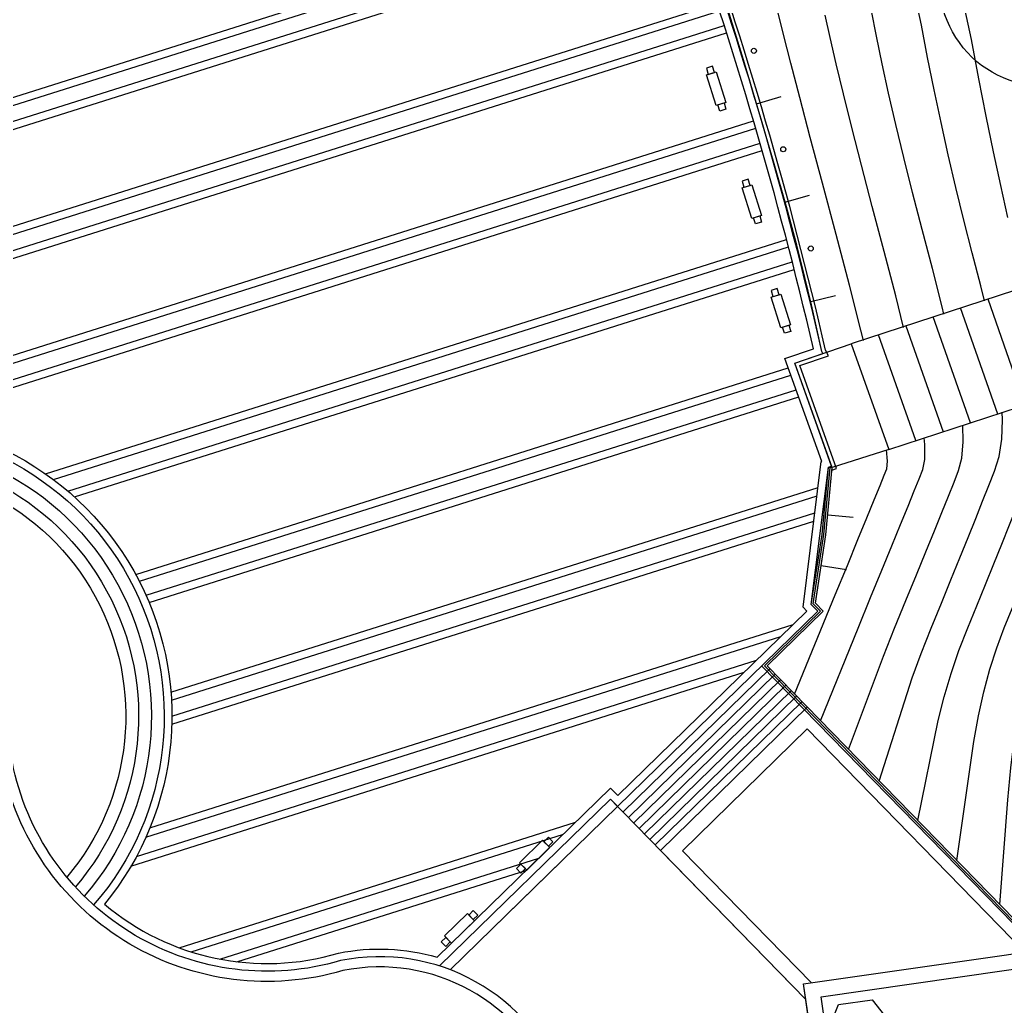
# Model space of a CAD drawing. Extents: x 351134 to 737836, y 2693212 to 3319468.
# Drawn here: x 539875 to 578336, y 3189061 to 3227556 of the extents above; entities that cross this region are included whole.
import ezdxf

# ---------------------------------------------------------------- set-up
doc = ezdxf.new("R2010")
doc.units = 0
doc.linetypes.add('0', pattern=[1, 1])
for name, color, linetype in [('00景观层', 10, 'CONTINUOUS'), ('DGX', 8, 'CONTINUOUS'), ('原有道路', 7, 'CONTINUOUS'), ('地貌3', 4, '0'), ('居民地', 4, '0'), ('房屋2', 8, '0'), ('景观层', 1, 'CONTINUOUS'), ('绿化', 3, 'CONTINUOUS')]:
    doc.layers.add(name, color=color, linetype=linetype)
doc.linetypes.add('FENCELINE2', pattern='A,6.35,-2.54,[132,ltypeshp.shx,S=2.54,R=0,X=-2.54,Y=0],-2.54,25.4', length=36.83)

msp = doc.modelspace()

# ---------------------------------------------------------------- linework, layer by layer
at = {"layer": '00景观层', "color": 1, "linetype": '0'}
for p, q in [((568628, 3224279, -544830), (569586, 3224567, -544830)), ((568628, 3224279, -544830), (569586, 3224567, -544830)), ((568628, 3224279, -544830), (569586, 3224567, -544830)), ((568628, 3224279, -544830), (569586, 3224567, -544830)), ((569740, 3220437, -544830), (570702, 3220709, -544830)), ((569740, 3220437, -544830), (570702, 3220709, -544830)), ((569740, 3220437, -544830), (570702, 3220709, -544830)), ((569740, 3220437, -544830), (570702, 3220709, -544830)), ((570744, 3216565, -544830), (571716, 3216799, -544830)), ((570744, 3216565, -544830), (571716, 3216799, -544830)), ((570744, 3216565, -544830), (571716, 3216799, -544830)), ((570744, 3216565, -544830), (571716, 3216799, -544830)), ((571408, 3208242, -544830), (572404, 3208148, -544830)), ((571408, 3208242, -544830), (572404, 3208148, -544830)), ((571408, 3208242, -544830), (572404, 3208148, -544830)), ((571408, 3208242, -544830), (572404, 3208148, -544830)), ((571151, 3206259, -544830), (572139, 3206108, -544830)), ((571151, 3206259, -544830), (572139, 3206108, -544830)), ((571151, 3206259, -544830), (572139, 3206108, -544830)), ((571151, 3206259, -544830), (572139, 3206108, -544830))]:
    msp.add_line(p, q, dxfattribs=at)
at = {"layer": '00景观层', "color": 7}
msp.add_line((571433, 3210094, -351163), (571582, 3210080, -352151), dxfattribs=at)
msp.add_line((571433, 3210094, -351163), (571582, 3210080, -352151), dxfattribs=at)
at = {"layer": '00景观层', "linetype": 'Continuous'}
for p, q in [((579647, 3191253, -355302), (568828, 3202342, -355302)), ((579647, 3191253, -355302), (568828, 3202342, -355302)), ((579701, 3191412, -355302), (569040, 3202339, -355302)), ((579701, 3191412, -355302), (569040, 3202339, -355302)), ((564885, 3195142, -355302), (570611, 3200729, -355302)), ((564885, 3195142, -355302), (570611, 3200729, -355302)), ((570022, 3189877, -355302), (564885, 3195142, -355302)), ((570555, 3189331, -355302), (564885, 3195142, -355302)), ((571104, 3185486, -355302), (570467, 3189941, -355302))]:
    msp.add_line(p, q, dxfattribs=at)
at = {"layer": '00景观层', "color": 250, "linetype": 'Continuous'}
msp.add_line((579095, 3191174, -355302), (570601, 3199880, -355302), dxfattribs=at)
msp.add_line((579095, 3191174, -355302), (570601, 3199880, -355302), dxfattribs=at)
at = {"layer": '00景观层', "color": 7, "elevation": -355302, "flags": 128}
for points in [[(556253, 3190632), (562930, 3197146), (563209, 3196860), (571019, 3204479), (570766, 3204738), (571433, 3210094), (571560, 3210140), (570120, 3214154), (571222, 3214529), (571181, 3214614, 0.029328), (565989, 3232330, 0.18445), (557296, 3240103, 0.122199), (550510, 3239610, -0.20777), (546613, 3235883), (548064, 3231298), (539102, 3228464), (537179, 3234545), (524796, 3230629, -0.296393), (512583, 3224229, 0.003987), (512339, 3224250)], [(556253, 3190632), (562930, 3197146), (563209, 3196860), (571019, 3204479), (570766, 3204738), (571433, 3210094), (571560, 3210140), (570120, 3214154), (571222, 3214529), (571181, 3214614, 0.029328), (565989, 3232330, 0.18445), (557296, 3240103, 0.122199), (550510, 3239610, -0.20777), (546613, 3235883), (548064, 3231298), (539102, 3228464), (537179, 3234545), (524796, 3230629, -0.296393), (512583, 3224229, 0.003987), (512339, 3224250)], [(571573, 3209985), (571752, 3210049), (570313, 3214061), (571432, 3214442), (571323, 3214664, 0.029317), (566127, 3232390, 0.184836), (557336, 3240249, 0.123687), (550398, 3239731, -0.216099), (546427, 3235976), (547875, 3231396), (539200, 3228652), (537276, 3234733), (524694, 3230754, -0.29768), (512597, 3224379, 0.003987), (512351, 3224400)], [(571573, 3209985), (571752, 3210049), (570313, 3214061), (571432, 3214442), (571323, 3214664, 0.029317), (566127, 3232390, 0.184836), (557336, 3240249, 0.123687), (550398, 3239731, -0.216099), (546427, 3235976), (547875, 3231396), (539200, 3228652), (537276, 3234733), (524694, 3230754, -0.29768), (512597, 3224379, 0.003987), (512351, 3224400)]]:
    msp.add_lwpolyline(points, format="xyb", dxfattribs=at)
at = {"layer": '00景观层', "color": 8, "linetype": 'Continuous', "elevation": -355302, "flags": 128}
for points in [[(556171, 3190971), (562935, 3197570), (563214, 3197284), (570595, 3204484), (570451, 3204632), (571158, 3210314), (571177, 3210321), (569735, 3214340), (570849, 3214719, 0.029015), (565713, 3232210, 0.18366), (557217, 3239813, 0.119144), (550734, 3239367, -0.191924), (546978, 3235705), (548434, 3231101), (538900, 3228086), (536975, 3234173), (524998, 3230378, -0.292375), (512627, 3223924)], [(556171, 3190971), (562935, 3197570), (563214, 3197284), (570595, 3204484), (570451, 3204632), (571158, 3210314), (571177, 3210321), (569735, 3214340), (570849, 3214719, 0.029015), (565713, 3232210, 0.18366), (557217, 3239813, 0.119144), (550734, 3239367, -0.191924), (546978, 3235705), (548434, 3231101), (538900, 3228086), (536975, 3234173), (524998, 3230378, -0.292375), (512627, 3223924)], [(525179, 3210856, 0.104737), (532587, 3211784, -0.687201), (543180, 3193046, -0.687201)], [(525179, 3210856, 0.104737), (532587, 3211784, -0.687201), (543180, 3193046, -0.687201)], [(525013, 3210067, 0.105038), (532777, 3211003, -0.693647), (542395, 3193357, -0.693647)], [(525013, 3210067, 0.105038), (532777, 3211003, -0.693647), (542395, 3193357, -0.693647)], [(524909, 3209574, 0.105184), (532893, 3210514, -0.690331), (542047, 3193719, -0.690331)], [(524909, 3209574, 0.105184), (532893, 3210514, -0.690331), (542047, 3193719, -0.690331)], [(560730, 3185900, 0.366421), (552484, 3190453, -0.433307), (539238, 3198267, 0.527743), (524721, 3205525)]]:
    msp.add_lwpolyline(points, format="xyb", dxfattribs=at)
at = {"layer": '00景观层', "color": 250, "linetype": 'Continuous', "elevation": -355302, "flags": 128}
for points in [[(537653, 3223915), (565446, 3232705)], [(537653, 3223915), (565446, 3232705)], [(537828, 3223656), (565593, 3232437)], [(537828, 3223656), (565593, 3232437)], [(538101, 3223113), (565830, 3231883)], [(538101, 3223113), (565830, 3231883)], [(538202, 3222830), (565930, 3231600)], [(538202, 3222830), (565930, 3231600)], [(524063, 3214583), (567090, 3228191)], [(524063, 3214583), (567090, 3228191)], [(524242, 3214325), (567183, 3227906)], [(524242, 3214325), (567183, 3227906)], [(524600, 3213809), (567368, 3227335)], [(524600, 3213809), (567368, 3227335)], [(524779, 3213551), (567459, 3227049)], [(524779, 3213551), (567459, 3227049)], [(528191, 3210854), (568515, 3223607)], [(528191, 3210854), (568515, 3223607)], [(529898, 3211079), (568599, 3223319)], [(529898, 3211079), (568599, 3223319)], [(534506, 3211908), (568766, 3222743)], [(534506, 3211908), (568766, 3222743)], [(535351, 3211860), (568849, 3222454)], [(535351, 3211860), (568849, 3222454)], [(540885, 3209835), (569799, 3218979)], [(540885, 3209835), (569799, 3218979)], [(541188, 3209616), (569875, 3218688)], [(541188, 3209616), (569875, 3218688)], [(541753, 3209165), (570024, 3218106)], [(541753, 3209165), (570024, 3218106)], [(542016, 3208934), (570098, 3217815)], [(542016, 3208934), (570098, 3217815)], [(544401, 3205912), (569869, 3213967)], [(544401, 3205912), (569869, 3213967)], [(544544, 3205643), (569970, 3213684)], [(544544, 3205643), (569970, 3213684)], [(544806, 3205096), (570173, 3213119)], [(544806, 3205096), (570173, 3213119)], [(544926, 3204820), (570274, 3212836)], [(544926, 3204820), (570274, 3212836)], [(545777, 3201313), (571032, 3209300)], [(545777, 3201313), (571032, 3209300)], [(545798, 3201005), (570991, 3208973)], [(545798, 3201005), (570991, 3208973)], [(545815, 3200381), (570909, 3208318)], [(545815, 3200381), (570909, 3208318)], [(545810, 3200065), (570869, 3207990)], [(545810, 3200065), (570869, 3207990)], [(544958, 3196020), (570053, 3203956)], [(544958, 3196020), (570053, 3203956)], [(544801, 3195656), (569576, 3203491)], [(544801, 3195656), (569576, 3203491)], [(544433, 3194910), (568622, 3202560)], [(544433, 3194910), (568622, 3202560)], [(544217, 3194527), (568145, 3202094)], [(544217, 3194527), (568145, 3202094)], [(565734, 3195131), (570601, 3199880)], [(565734, 3195131), (570601, 3199880)], [(546095, 3191345), (561571, 3196240)], [(546095, 3191345), (561571, 3196240)], [(546572, 3191181), (561094, 3195774)], [(546572, 3191181), (561094, 3195774)], [(547680, 3190902), (560140, 3194843)], [(547680, 3190902), (560140, 3194843)], [(570758, 3189982), (565734, 3195131)], [(570758, 3189982), (565734, 3195131)], [(548348, 3190799), (559662, 3194377)], [(548348, 3190799), (559662, 3194377)], [(572621, 3179114), (572027, 3183272), (572027, 3183272), (571146, 3189432), (580105, 3190712), (580763, 3186109), (592494, 3187785), (593933, 3177715)]]:
    msp.add_lwpolyline(points, dxfattribs=at)
at = {"layer": '00景观层', "color": 1, "linetype": '0'}
for points, elevation in [([(571181, 3214614), (570988, 3215495), (570775, 3216437), (570518, 3217503), (570198, 3218754), (569793, 3220250), (569290, 3222023), (568719, 3223977), (568115, 3225987), (567516, 3227925)], 9454170), ([(571181, 3214614), (570988, 3215495), (570775, 3216437), (570518, 3217503), (570198, 3218754), (569793, 3220250), (569290, 3222023), (568719, 3223977), (568115, 3225987), (567516, 3227925)], 9454170), ([(571181, 3214614), (570988, 3215495), (570775, 3216437), (570518, 3217503), (570198, 3218754), (569793, 3220250), (569290, 3222023), (568719, 3223977), (568115, 3225987), (567516, 3227925)], 9454170), ([(571181, 3214614), (570988, 3215495), (570775, 3216437), (570518, 3217503), (570198, 3218754), (569793, 3220250), (569290, 3222023), (568719, 3223977), (568115, 3225987), (567516, 3227925)], 9454170), ([(570766, 3204738), (571185, 3207475), (571433, 3210094)], -351163), ([(570766, 3204738), (571185, 3207475), (571433, 3210094)], -351163), ([(570926, 3204789), (571334, 3207456), (571582, 3210080)], -351163), ([(570926, 3204789), (571334, 3207456), (571582, 3210080)], -351163), ([(570954, 3204975), (571334, 3207456), (571582, 3210080)], -351163), ([(570954, 3204975), (571334, 3207456), (571582, 3210080)], -351163)]:
    msp.add_lwpolyline(points, dxfattribs=dict(at, elevation=elevation))
at = {"layer": '00景观层', "linetype": 'Continuous', "flags": 128}
for points, elevation in [([(578731, 3217009), (572324, 3214904), (573787, 3210791), (580169, 3212861)], -355504), ([(578731, 3217009), (572324, 3214904), (573787, 3210791), (580169, 3212861)], -355504), ([(578042, 3212171), (576586, 3216314)], -354341), ([(578042, 3212171), (576586, 3216314)], -354341), ([(577652, 3216667), (579106, 3212516)], -354956), ([(577652, 3216667), (579106, 3212516)], -354956), ([(576978, 3211826), (575521, 3215962)], -353793), ([(576978, 3211826), (575521, 3215962)], -353793), ([(574455, 3215609), (575914, 3211481)], -353273), ([(574455, 3215609), (575914, 3211481)], -353273), ([(574850, 3211136), (573390, 3215256)], -352698), ([(574850, 3211136), (573390, 3215256)], -352698), ([(573787, 3210791), (571582, 3210080), (570120, 3214154), (572324, 3214904)], -352151), ([(573787, 3210791), (571582, 3210080), (570120, 3214154), (572324, 3214904)], -352151), ([(569040, 3202339), (571231, 3204477), (570926, 3204789)], -355302), ([(569040, 3202339), (571231, 3204477), (570926, 3204789)], -355302), ([(563209, 3196860), (571019, 3204479)], -355302), ([(563209, 3196860), (571019, 3204479)], -355302), ([(556253, 3190632), (562930, 3197146)], -355302), ([(556253, 3190632), (562930, 3197146)], -355302), ([(570022, 3189877), (562930, 3197146)], -355302), ([(570022, 3189877), (562930, 3197146)], -355302), ([(556675, 3190484), (561062, 3194765)], -355302), ([(556675, 3190484), (561062, 3194765)], -355302), ([(570467, 3189941), (602393, 3194503)], -355302)]:
    msp.add_lwpolyline(points, dxfattribs=dict(at, elevation=elevation))
at = {"layer": '00景观层', "color": 2, "linetype": '0'}
for points, elevation in [([(578731, 3217009), (572324, 3214904), (573787, 3210791), (580169, 3212861)], -355504), ([(578731, 3217009), (572324, 3214904), (573787, 3210791), (580169, 3212861)], -355504), ([(578042, 3212171), (576586, 3216314)], -354341), ([(578042, 3212171), (576586, 3216314)], -354341), ([(577652, 3216667), (579106, 3212516)], -354956), ([(577652, 3216667), (579106, 3212516)], -354956), ([(576978, 3211826), (575521, 3215962)], -353793), ([(576978, 3211826), (575521, 3215962)], -353793), ([(574455, 3215609), (575914, 3211481)], -353273), ([(574455, 3215609), (575914, 3211481)], -353273), ([(574850, 3211136), (573390, 3215256)], -352698), ([(574850, 3211136), (573390, 3215256)], -352698), ([(573787, 3210791), (571582, 3210080), (570120, 3214154), (572324, 3214904)], -352151), ([(573787, 3210791), (571582, 3210080), (570120, 3214154), (572324, 3214904)], -352151)]:
    msp.add_lwpolyline(points, dxfattribs=dict(at, elevation=elevation))
at = {"layer": '00景观层', "linetype": 'Continuous', "elevation": -355302, "flags": 128}
for points in [[(525117, 3210560, 0.10486), (532659, 3211491, -0.695912), (542760, 3193014, -0.695912)], [(525117, 3210560, 0.10486), (532659, 3211491, -0.695912), (542760, 3193014, -0.695912)], [(524484, 3209115, 0.109429), (533007, 3210025, -0.685799), (541715, 3194100, -0.685799)], [(524484, 3209115, 0.109429), (533007, 3210025, -0.685799), (541715, 3194100, -0.685799)], [(561136, 3185958, 0.370406), (552388, 3190841, -0.433321), (539632, 3198339, 0.525419), (524577, 3205903)]]:
    msp.add_lwpolyline(points, format="xyb", dxfattribs=at)
at = {"layer": '00景观层', "color": 31, "linetype": 'FENCELINE2', "ltscale": 150, "flags": 128}
for points, elevation in [([(570846, 3204764), (571259, 3207465), (571507, 3210087)], -351163), ([(570846, 3204764), (571259, 3207465), (571507, 3210087)], -351163), ([(568934, 3202340), (571125, 3204478), (570846, 3204764)], -355302), ([(568934, 3202340), (571125, 3204478), (570846, 3204764)], -355302), ([(568934, 3202340), (579674, 3191332), (602457, 3194588), (603942, 3184196)], -355302)]:
    msp.add_lwpolyline(points, dxfattribs=dict(at, elevation=elevation))
at = {"layer": '00景观层', "color": 8, "linetype": 'Continuous', "elevation": -355302, "flags": 128}
for points in [[(563419, 3196645), (569145, 3202232)], [(563419, 3196645), (569145, 3202232)], [(563628, 3196430), (569354, 3202017)], [(563628, 3196430), (569354, 3202017)], [(563838, 3196216), (569564, 3201802)], [(563838, 3196216), (569564, 3201802)], [(564047, 3196001), (569773, 3201588)], [(564047, 3196001), (569773, 3201588)], [(564047, 3196001), (569773, 3201588)], [(564047, 3196001), (569773, 3201588)], [(564257, 3195786), (569983, 3201373)], [(564257, 3195786), (569983, 3201373)], [(564466, 3195571), (570192, 3201158)], [(564466, 3195571), (570192, 3201158)], [(564676, 3195357), (570402, 3200943)], [(564676, 3195357), (570402, 3200943)], [(564885, 3195142), (570611, 3200729)], [(564885, 3195142), (570611, 3200729)], [(556675, 3190484), (563209, 3196860)], [(556675, 3190484), (563209, 3196860)]]:
    msp.add_lwpolyline(points, dxfattribs=at)
at = {"layer": '00景观层', "linetype": 'Continuous', "ltscale": 200, "elevation": -355302, "flags": 128}
msp.add_lwpolyline([(571517, 3182593), (570467, 3189941), (602393, 3194503), (603868, 3184186)], dxfattribs=at)
at = {"layer": '00景观层', "color": 250, "linetype": 'Continuous', "elevation": -355302, "flags": 128}
msp.add_lwpolyline([(543180, 3193046, 0.25225), (552316, 3191133, -0.122563), (556171, 3190971)], format="xyb", dxfattribs=at)
at = {"layer": '00景观层', "color": 11, "linetype": 'Continuous', "elevation": -355302, "flags": 128}
msp.add_lwpolyline([(573957, 3188273), (573463, 3187041), (572149, 3186854), (571330, 3187897), (571824, 3189129), (573138, 3189316)], close=True, dxfattribs=at)
at = {"layer": '00景观层', "color": 1, "linetype": '0'}
for centre in [(568529, 3226342, -544830), (568529, 3226342, -544830), (568529, 3226342, -544830), (568529, 3226342, -544830), (569672, 3222501, -544830), (569672, 3222501, -544830), (569672, 3222501, -544830), (569672, 3222501, -544830), (570746, 3218630, -544830), (570746, 3218630, -544830), (570746, 3218630, -544830), (570746, 3218630, -544830)]:
    msp.add_circle(centre, 100, dxfattribs=at)
at = {"layer": 'DGX', "color": 8, "linetype": 'Continuous'}
for points in [[(577525, 3216586), (577378, 3217176), (577042, 3218456), (576719, 3219733), (576410, 3221008), (576114, 3222280), (575831, 3223550), (575562, 3224817), (575306, 3226082), (575064, 3227344), (574805, 3228556)], [(578440, 3219836), (578161, 3221086), (577879, 3222406), (577594, 3223795), (577306, 3225255), (577014, 3226785), (576693, 3228287)], [(572802, 3215035), (572702, 3215445), (572256, 3217193), (571731, 3219182), (571198, 3221182), (570727, 3222962), (570318, 3224522), (569972, 3225862), (569688, 3226982), (569467, 3227883)], [(575944, 3216067), (575876, 3216359), (575496, 3217845), (575094, 3219365), (574722, 3220809), (574379, 3222179), (574067, 3223474), (573784, 3224694), (573530, 3225839), (573307, 3226909), (573113, 3227904)], [(574366, 3215548), (574066, 3216776), (573614, 3218513), (573146, 3220273), (572724, 3221886), (572349, 3223350), (572019, 3224668), (571736, 3225838), (571498, 3226861), (571307, 3227736)]]:
    msp.add_lwpolyline(points, dxfattribs=at)
for points, elevation in [([(578121, 3193032), (578431, 3197117), (578554, 3198365), (578697, 3199516), (578861, 3200572), (579045, 3201532), (579250, 3202395), (579475, 3203162), (579721, 3203834), (579983, 3204473), (580256, 3205144), (580540, 3205847), (580835, 3206583), (581142, 3207350), (581459, 3208150), (581787, 3208981), (582127, 3209845), (582443, 3210698), (582701, 3211497), (582901, 3212243), (583042, 3212936), (583125, 3213575), (583136, 3213834)], 16698), ([(576450, 3194745), (577113, 3199394), (577292, 3200391), (577500, 3201333), (577736, 3202220), (578001, 3203052), (578295, 3203829), (578603, 3204579), (578909, 3205331), (579214, 3206084), (579519, 3206839), (579822, 3207596), (580124, 3208355), (580425, 3209115), (580725, 3209876), (580993, 3210637), (581200, 3211393), (581344, 3212145), (581427, 3212892), (581439, 3213282)], 17698), ([(574919, 3196314), (575724, 3200210), (575955, 3201135), (576223, 3202046), (576528, 3202942), (576869, 3203825), (577222, 3204686), (577562, 3205518), (577889, 3206321), (578202, 3207096), (578502, 3207842), (578789, 3208559), (579062, 3209248), (579322, 3209908), (579543, 3210576), (579698, 3211289), (579788, 3212046), (579810, 3212753)], 18698), ([(573421, 3197849), (574709, 3201871), (575054, 3202832), (575443, 3203820), (575842, 3204792), (576215, 3205704), (576563, 3206558), (576885, 3207352), (577182, 3208088), (577453, 3208764), (577699, 3209381), (577919, 3209939), (578092, 3210515), (578197, 3211184), (578232, 3211948), (578221, 3212237)], 19698), ([(572218, 3199082), (573580, 3202722), (574017, 3203816), (574461, 3204898), (574868, 3205891), (575237, 3206795), (575569, 3207609), (575862, 3208334), (576118, 3208969), (576336, 3209514), (576517, 3209971), (576642, 3210454), (576695, 3211080), (576679, 3211736)], 20698), ([(571130, 3200197), (572591, 3203811), (573081, 3205005), (573521, 3206078), (573912, 3207032), (574252, 3207865), (574543, 3208579), (574783, 3209173), (574974, 3209648), (575114, 3210002), (575192, 3210393), (575194, 3210976), (575168, 3211245)], 21698), ([(570110, 3201242), (571701, 3205111), (572174, 3206265), (572586, 3207269), (572936, 3208122), (573223, 3208825), (573448, 3209378), (573611, 3209781), (573712, 3210033), (573741, 3210331), (573702, 3210768)], 22698)]:
    msp.add_lwpolyline(points, dxfattribs=dict(at, elevation=elevation))
at = {"layer": '原有道路', "color": 2, "linetype": '0'}
for points, elevation in [([(578731, 3217009), (572324, 3214904), (573787, 3210791), (580169, 3212861)], -355504), ([(578042, 3212171), (576586, 3216314)], -354341), ([(577652, 3216667), (579106, 3212516)], -354956), ([(576978, 3211826), (575521, 3215962)], -353793), ([(574455, 3215609), (575914, 3211481)], -353273), ([(574850, 3211136), (573390, 3215256)], -352698), ([(573787, 3210791), (571582, 3210080), (570120, 3214154), (572324, 3214904)], -352151)]:
    msp.add_lwpolyline(points, dxfattribs=dict(at, elevation=elevation))
at = {"layer": '地貌3', "color": 1, "linetype": '0'}
for p, q in [((568628, 3224279, -544830), (569586, 3224567, -544830)), ((568628, 3224279, -544830), (569586, 3224567, -544830)), ((568628, 3224279, -544830), (569586, 3224567, -544830)), ((568628, 3224279, -544830), (569586, 3224567, -544830)), ((569740, 3220437, -544830), (570702, 3220709, -544830)), ((569740, 3220437, -544830), (570702, 3220709, -544830)), ((569740, 3220437, -544830), (570702, 3220709, -544830)), ((569740, 3220437, -544830), (570702, 3220709, -544830)), ((570744, 3216565, -544830), (571716, 3216799, -544830)), ((570744, 3216565, -544830), (571716, 3216799, -544830)), ((570744, 3216565, -544830), (571716, 3216799, -544830)), ((570744, 3216565, -544830), (571716, 3216799, -544830))]:
    msp.add_line(p, q, dxfattribs=at)
at = {"layer": '地貌3', "color": 1, "linetype": '0', "elevation": 9454170}
msp.add_lwpolyline([(571181, 3214614), (570988, 3215495), (570775, 3216437), (570518, 3217503), (570198, 3218754), (569793, 3220250), (569290, 3222023), (568719, 3223977), (568115, 3225987), (567516, 3227925)], dxfattribs=at)
msp.add_lwpolyline([(571181, 3214614), (570988, 3215495), (570775, 3216437), (570518, 3217503), (570198, 3218754), (569793, 3220250), (569290, 3222023), (568719, 3223977), (568115, 3225987), (567516, 3227925)], dxfattribs=at)
msp.add_lwpolyline([(571181, 3214614), (570988, 3215495), (570775, 3216437), (570518, 3217503), (570198, 3218754), (569793, 3220250), (569290, 3222023), (568719, 3223977), (568115, 3225987), (567516, 3227925)], dxfattribs=at)
msp.add_lwpolyline([(571181, 3214614), (570988, 3215495), (570775, 3216437), (570518, 3217503), (570198, 3218754), (569793, 3220250), (569290, 3222023), (568719, 3223977), (568115, 3225987), (567516, 3227925)], dxfattribs=at)
at = {"layer": '地貌3', "color": 1, "linetype": '0'}
for centre in [(568529, 3226342, -544830), (568529, 3226342, -544830), (568529, 3226342, -544830), (568529, 3226342, -544830), (569672, 3222501, -544830), (569672, 3222501, -544830), (569672, 3222501, -544830), (569672, 3222501, -544830), (570746, 3218630, -544830), (570746, 3218630, -544830), (570746, 3218630, -544830), (570746, 3218630, -544830)]:
    msp.add_circle(centre, 100, dxfattribs=at)
at = {"layer": '居民地', "color": 2, "linetype": '0', "elevation": -355504}
msp.add_lwpolyline([(578731, 3217009), (572324, 3214904), (573787, 3210791), (580169, 3212861)], dxfattribs=at)
at = {"layer": '房屋2', "color": 2, "linetype": '0'}
for points, elevation in [([(578042, 3212171), (576586, 3216314)], -354341), ([(577652, 3216667), (579106, 3212516)], -354956), ([(576978, 3211826), (575521, 3215962)], -353793), ([(574455, 3215609), (575914, 3211481)], -353273), ([(574850, 3211136), (573390, 3215256)], -352698), ([(573787, 3210791), (571582, 3210080), (570120, 3214154), (572324, 3214904)], -352151)]:
    msp.add_lwpolyline(points, dxfattribs=dict(at, elevation=elevation))
at = {"layer": '景观层', "color": 7, "elevation": -355302}
for points in [[(566985, 3225500), (566910, 3225738), (566671, 3225663), (566747, 3225425)], [(566985, 3225500), (566910, 3225738), (566671, 3225663), (566747, 3225425)], [(567057, 3225523), (567434, 3224331), (567052, 3224210), (566675, 3225402)], [(567057, 3225523), (567434, 3224331), (567052, 3224210), (566675, 3225402)], [(567362, 3224308), (567437, 3224070), (567199, 3223994), (567124, 3224233)], [(567362, 3224308), (567437, 3224070), (567199, 3223994), (567124, 3224233)], [(568377, 3221093), (568301, 3221331), (568063, 3221256), (568138, 3221017)], [(568377, 3221093), (568301, 3221331), (568063, 3221256), (568138, 3221017)], [(568448, 3221115), (568825, 3219923), (568444, 3219803), (568067, 3220995)], [(568448, 3221115), (568825, 3219923), (568444, 3219803), (568067, 3220995)], [(568753, 3219901), (568829, 3219662), (568591, 3219587), (568515, 3219825)], [(568753, 3219901), (568829, 3219662), (568591, 3219587), (568515, 3219825)], [(569510, 3216825), (569435, 3217064), (569197, 3216988), (569272, 3216750)], [(569510, 3216825), (569435, 3217064), (569197, 3216988), (569272, 3216750)], [(569582, 3216848), (569959, 3215656), (569577, 3215535), (569201, 3216727)], [(569582, 3216848), (569959, 3215656), (569577, 3215535), (569201, 3216727)], [(569887, 3215633), (569963, 3215395), (569724, 3215320), (569649, 3215558)], [(569887, 3215633), (569963, 3215395), (569724, 3215320), (569649, 3215558)], [(560557, 3195250), (559662, 3194377), (559383, 3194664), (560278, 3195537)], [(560557, 3195250), (559662, 3194377), (559383, 3194664), (560278, 3195537)], [(560505, 3195304), (560684, 3195478), (560509, 3195657), (560330, 3195483)], [(560505, 3195304), (560684, 3195478), (560509, 3195657), (560330, 3195483)], [(559610, 3194431), (559431, 3194256), (559256, 3194435), (559435, 3194610)], [(559610, 3194431), (559431, 3194256), (559256, 3194435), (559435, 3194610)], [(557625, 3192389), (556730, 3191517), (556451, 3191803), (557346, 3192676)], [(557625, 3192389), (556730, 3191517), (556451, 3191803), (557346, 3192676)], [(557573, 3192443), (557752, 3192618), (557577, 3192797), (557398, 3192622)], [(556678, 3191570), (556499, 3191396), (556324, 3191575), (556503, 3191749)], [(556678, 3191570), (556499, 3191396), (556324, 3191575), (556503, 3191749)]]:
    msp.add_lwpolyline(points, close=True, dxfattribs=at)
at = {"layer": '绿化', "linetype": 'Continuous', "elevation": 13698, "flags": 128}
msp.add_lwpolyline([(580432, 3224991, -0.520567), (575863, 3229939, -0.520567), (574339, 3230891, -0.520567), (570150, 3232604, -0.520567), (566152, 3236410, -0.520567), (562344, 3240787, -0.520567), (559869, 3245734, -0.520567), (559678, 3250302, -0.520567), (564819, 3255249, -0.520567), (564438, 3256772, -0.520567), (565010, 3262100, -0.520567), (560440, 3265716, -0.520567), (558346, 3266097, -0.520567), (554918, 3268000, -0.520567), (551491, 3269903, -0.520567), (551491, 3271806, -0.520567), (555109, 3276183, -0.520567), (566342, 3268761, -0.520567), (573578, 3259056, -0.520567), (572055, 3252395, -0.520567), (575672, 3246686, -0.520567), (577195, 3239454, -0.520567), (579099, 3239454, -0.520567)], format="xyb", dxfattribs=at)

doc.saveas('drawing.dxf')
